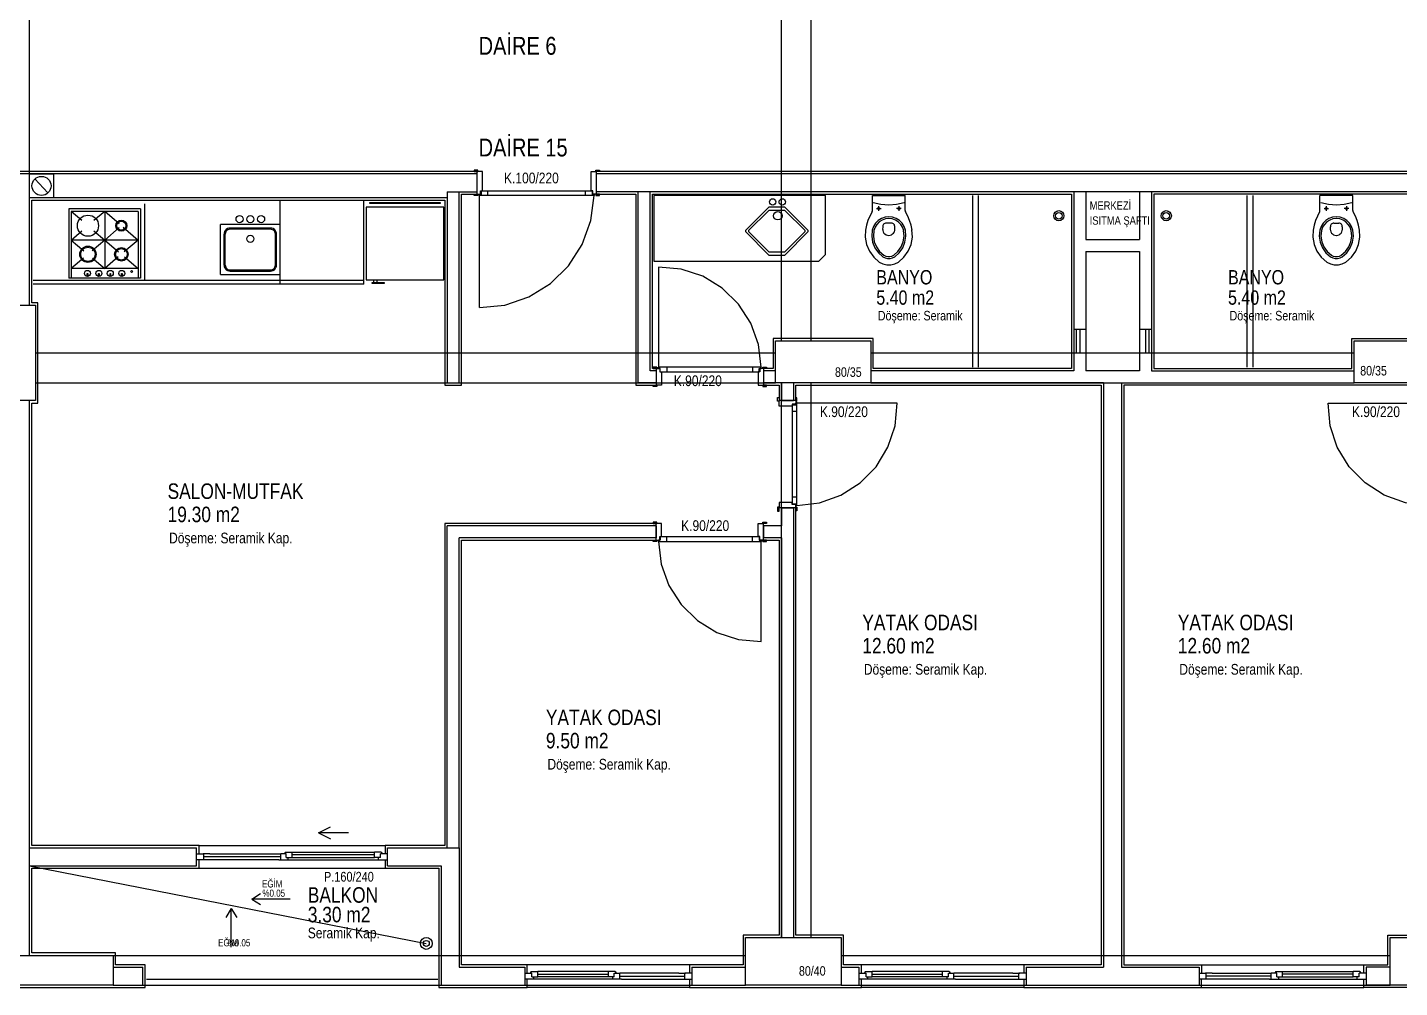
# Model space of a CAD drawing. Header units: centimetres. Extents: x 0 to 12847, y -30 to 2970.
# Drawn here: x 1974.9 to 2262.3, y 1155.7 to 1356.9 of the extents above; entities that cross this region are included whole.
import ezdxf

# ---------------------------------------------------------------- set-up
doc = ezdxf.new("R2010")
doc.units = ezdxf.units.CM
doc.layers.add('SCOTT-MIMARI', color=8, linetype='CONTINUOUS')
doc.styles.get("Standard").update_dxf_attribs({"font": 'arial.ttf', "width": 0.8})

msp = doc.modelspace()

# ---------------------------------------------------------------- linework, layer by layer
at = {"layer": 'SCOTT-MIMARI'}
for p, q in [((2068.41, 1327), (2068.41, 1326.72)), ((2069.19, 1327), (2068.41, 1327)), ((2068.41, 1326.72), (2069.19, 1326.72)), ((2070.17, 1326.72), (2069.05, 1326.72)), ((2069.05, 1321.97), (2069.05, 1326.72)), ((2069.19, 1326.72), (2069.19, 1327)), ((2070.17, 1322.72), (2070.17, 1326.72)), ((2092.92, 1326.72), (2094.05, 1326.72)), ((2092.92, 1322.72), (2092.92, 1326.72)), ((2093.91, 1326.72), (2093.91, 1327)), ((2093.91, 1327), (2094.69, 1327)), ((2094.69, 1326.72), (2093.91, 1326.72)), ((2094.05, 1321.97), (2094.05, 1326.72)), ((2094.69, 1327), (2094.69, 1326.72)), ((2069.8, 1322.72), (2070.17, 1322.72)), ((2069.8, 1321.97), (2069.8, 1322.72)), ((2069.93, 1322.68), (2093.17, 1322.68)), ((2069.93, 1322.68), (2069.93, 1321.95)), ((2071.33, 1321.72), (2071.33, 1322.68)), ((2091.76, 1321.72), (2091.76, 1322.68)), ((2093.3, 1322.72), (2092.92, 1322.72)), ((2093.17, 1322.68), (2093.17, 1321.95)), ((2093.3, 1321.97), (2093.3, 1322.72)), ((2046.57, 1320.25), (2061.32, 1320.25)), ((2046.57, 1320), (2046.57, 1320.25)), ((2061.32, 1320), (2046.57, 1320)), ((2061.32, 1320.25), (2061.32, 1320)), ((2068.42, 1321.97), (2069.19, 1321.97)), ((2068.42, 1321.72), (2068.42, 1321.97)), ((2069.19, 1321.72), (2068.42, 1321.72)), ((2069.05, 1321.97), (2069.8, 1321.97)), ((2069.19, 1321.97), (2069.19, 1321.72)), ((2069.55, 1321.97), (2069.55, 1321.72)), ((2069.93, 1321.95), (2069.55, 1321.95)), ((2093.55, 1321.72), (2069.55, 1321.72)), ((2069.55, 1298.22), (2069.55, 1321.72)), ((2093.17, 1321.95), (2093.55, 1321.95)), ((2094.05, 1321.97), (2093.3, 1321.97)), ((2093.55, 1321.97), (2093.55, 1321.72)), ((2094.67, 1321.97), (2093.91, 1321.97)), ((2093.91, 1321.97), (2093.91, 1321.72)), ((2093.91, 1321.72), (2094.67, 1321.72)), ((2094.67, 1321.72), (2094.67, 1321.97)), ((2151.86, 1321.72), (2158.73, 1321.72)), ((2151.86, 1318.57), (2151.86, 1321.72)), ((2153.17, 1319.44), (2153.17, 1318.51)), ((2157.43, 1319.44), (2157.43, 1318.51)), ((2158.73, 1318.57), (2158.73, 1321.72)), ((2252.48, 1321.72), (2245.61, 1321.72)), ((2245.61, 1318.57), (2245.61, 1321.72)), ((2246.92, 1319.44), (2246.92, 1318.51)), ((2251.18, 1319.44), (2251.18, 1318.51)), ((2252.48, 1318.57), (2252.48, 1321.72)), ((1998.54, 1318.88), (1983.54, 1318.88)), ((1986.28, 1316.46), (1984.04, 1318.38)), ((1998.04, 1318.38), (1984.04, 1318.38)), ((1984.04, 1318.38), (1984.04, 1306.38)), ((1991.04, 1318.38), (1988.8, 1316.46)), ((1994.09, 1315.77), (1991.04, 1318.38)), ((1991.04, 1318.38), (1991.04, 1306.38)), ((1998.04, 1318.38), (1998.04, 1304.38)), ((1998.54, 1318.88), (1998.54, 1304.38)), ((2045.82, 1319.25), (2045.82, 1304)), ((2062.07, 1319.25), (2045.82, 1319.25)), ((2062.07, 1304), (2062.07, 1319.25)), ((2152.71, 1318.97), (2153.68, 1318.97)), ((2157.89, 1318.97), (2156.91, 1318.97)), ((2246.46, 1318.97), (2247.43, 1318.97)), ((2251.64, 1318.97), (2250.66, 1318.97)), ((1984.04, 1312.38), (1986.28, 1314.3)), ((1988.8, 1314.3), (1991.04, 1312.38)), ((1991.04, 1312.38), (1994.1, 1315)), ((1994.94, 1315.04), (1998.04, 1312.38)), ((2015.3, 1305.13), (2015.3, 1315.63)), ((2027.8, 1315.63), (2015.3, 1315.63)), ((2016.05, 1307.13), (2016.05, 1313.63)), ((2016.3, 1307.13), (2016.3, 1313.63)), ((2025.8, 1314.88), (2017.3, 1314.88)), ((2025.8, 1314.63), (2017.3, 1314.63)), ((2026.8, 1307.13), (2026.8, 1313.63)), ((2027.05, 1307.13), (2027.05, 1313.63)), ((2027.8, 1305.13), (2027.8, 1315.63)), ((2155.84, 1315.94), (2154.76, 1315.94)), ((2248.51, 1315.94), (2249.59, 1315.94)), ((1984.04, 1312.38), (1986.7, 1310.1)), ((1998.04, 1312.38), (1984.04, 1312.38)), ((1991.04, 1312.38), (1988.43, 1310.14)), ((1991.04, 1312.38), (1993.97, 1309.87)), ((1998.04, 1312.38), (1995.12, 1309.88)), ((1986.6, 1308.57), (1984.04, 1306.38)), ((1988.47, 1308.59), (1991.04, 1306.38)), ((1993.88, 1308.82), (1991.04, 1306.38)), ((1995.16, 1308.85), (1998.04, 1306.38)), ((1984.04, 1306.38), (1984.04, 1304.38)), ((1998.04, 1306.38), (1984.04, 1306.38)), ((1987.36, 1305.38), (1987.5, 1305.38)), ((1987.36, 1304.76), (1987.36, 1305.38)), ((1987.5, 1305.38), (1987.5, 1304.76)), ((1989.76, 1305.38), (1989.89, 1305.38)), ((1989.76, 1304.76), (1989.76, 1305.38)), ((1989.89, 1305.38), (1989.89, 1304.76)), ((1992.16, 1305.38), (1992.29, 1305.38)), ((1992.16, 1304.76), (1992.16, 1305.38)), ((1992.29, 1305.38), (1992.29, 1304.76)), ((1994.55, 1305.38), (1994.69, 1305.38)), ((1994.55, 1304.76), (1994.55, 1305.38)), ((1994.69, 1305.38), (1994.69, 1304.76)), ((2015.3, 1305.13), (2027.8, 1305.13)), ((2017.3, 1306.13), (2025.8, 1306.13)), ((2017.3, 1305.88), (2025.8, 1305.88)), ((2107.05, 1306.71), (2107.05, 1285.72)), ((2045.3, 1303.13), (1976.05, 1303.13)), ((1998.54, 1304.38), (1983.54, 1304.38)), ((2047.07, 1303.25), (2047.07, 1303.5)), ((2047.07, 1303.5), (2049.57, 1303.5)), ((2049.57, 1303.25), (2047.07, 1303.25)), ((2047.32, 1304), (2047.32, 1303.5)), ((2048.07, 1304), (2048.07, 1303.5)), ((2049.57, 1303.5), (2049.57, 1303.25)), ((2106.69, 1285.71), (2105.92, 1285.71)), ((2105.92, 1285.71), (2105.92, 1285.47)), ((2105.92, 1285.47), (2106.69, 1285.47)), ((2106.55, 1285.47), (2106.55, 1281.97)), ((2106.55, 1285.47), (2107.3, 1285.47)), ((2106.69, 1285.47), (2106.69, 1285.71)), ((2128.55, 1285.72), (2107.05, 1285.72)), ((2107.05, 1285.47), (2107.05, 1285.72)), ((2107.43, 1285.48), (2107.05, 1285.48)), ((2107.3, 1285.47), (2107.3, 1284.72)), ((2107.43, 1284.75), (2107.43, 1285.48)), ((2108.83, 1285.72), (2108.83, 1284.75)), ((2126.76, 1285.72), (2126.76, 1284.75)), ((2128.17, 1284.75), (2128.17, 1285.48)), ((2128.17, 1285.48), (2128.55, 1285.48)), ((2129.05, 1285.47), (2128.3, 1285.47)), ((2128.3, 1285.47), (2128.3, 1284.72)), ((2128.55, 1285.47), (2128.55, 1285.72)), ((2128.91, 1285.71), (2129.67, 1285.71)), ((2128.91, 1285.47), (2128.91, 1285.71)), ((2129.67, 1285.47), (2128.91, 1285.47)), ((2129.05, 1285.47), (2129.05, 1281.97)), ((2129.67, 1285.71), (2129.67, 1285.47)), ((2105.91, 1281.68), (2105.91, 1281.97)), ((2105.91, 1281.97), (2106.69, 1281.97)), ((2107.67, 1281.97), (2106.55, 1281.97)), ((2106.69, 1281.97), (2106.69, 1281.68)), ((2107.3, 1284.72), (2107.67, 1284.72)), ((2107.43, 1284.75), (2128.17, 1284.75)), ((2107.67, 1284.72), (2107.67, 1281.97)), ((2127.92, 1284.72), (2127.92, 1281.97)), ((2128.3, 1284.72), (2127.92, 1284.72)), ((2127.92, 1281.97), (2129.05, 1281.97)), ((2128.91, 1281.97), (2128.91, 1281.68)), ((2129.69, 1281.97), (2128.91, 1281.97)), ((2129.69, 1281.68), (2129.69, 1281.97)), ((2106.69, 1281.68), (2105.91, 1281.68)), ((2128.91, 1281.68), (2129.69, 1281.68)), ((2132.01, 1279.35), (2132.3, 1279.35)), ((2132.01, 1278.58), (2132.01, 1279.35)), ((2132.3, 1279.35), (2132.3, 1278.58)), ((2135.8, 1279.34), (2135.8, 1278.58)), ((2136.04, 1279.34), (2135.8, 1279.34)), ((2136.04, 1278.58), (2136.04, 1279.34)), ((2132.3, 1278.58), (2132.01, 1278.58)), ((2132.3, 1277.59), (2132.3, 1278.72)), ((2135.8, 1278.72), (2132.3, 1278.72)), ((2135.05, 1277.59), (2132.3, 1277.59)), ((2135.05, 1277.97), (2135.05, 1277.59)), ((2135.8, 1277.97), (2135.05, 1277.97)), ((2135.08, 1277.84), (2135.08, 1257.1)), ((2135.08, 1277.84), (2135.81, 1277.84)), ((2136.05, 1276.43), (2135.08, 1276.43)), ((2135.8, 1278.72), (2135.8, 1277.97)), ((2135.8, 1278.58), (2136.04, 1278.58)), ((2135.8, 1278.22), (2136.05, 1278.22)), ((2135.81, 1277.84), (2135.81, 1278.22)), ((2136.05, 1256.72), (2136.05, 1278.22)), ((2157.05, 1278.22), (2136.05, 1278.22)), ((2247.3, 1278.22), (2268.3, 1278.22)), ((2132.3, 1256.36), (2132.01, 1256.36)), ((2132.01, 1256.36), (2132.01, 1255.58)), ((2132.3, 1257.34), (2132.3, 1256.22)), ((2135.05, 1257.34), (2132.3, 1257.34)), ((2132.3, 1255.58), (2132.3, 1256.36)), ((2135.8, 1256.22), (2132.3, 1256.22)), ((2135.05, 1256.97), (2135.05, 1257.34)), ((2135.8, 1256.97), (2135.05, 1256.97)), ((2136.05, 1258.5), (2135.08, 1258.5)), ((2135.08, 1257.1), (2135.81, 1257.1)), ((2135.8, 1256.22), (2135.8, 1256.97)), ((2135.8, 1256.72), (2136.05, 1256.72)), ((2135.8, 1255.59), (2135.8, 1256.36)), ((2135.8, 1256.36), (2136.04, 1256.36)), ((2135.81, 1257.1), (2135.81, 1256.72)), ((2136.04, 1256.36), (2136.04, 1255.59)), ((2105.91, 1253.25), (2105.91, 1252.97)), ((2106.69, 1253.25), (2105.91, 1253.25)), ((2106.69, 1252.97), (2106.69, 1253.25)), ((2128.91, 1252.97), (2128.91, 1253.25)), ((2128.91, 1253.25), (2129.69, 1253.25)), ((2129.69, 1253.25), (2129.69, 1252.97)), ((2132.01, 1255.58), (2132.3, 1255.58)), ((2136.04, 1255.59), (2135.8, 1255.59)), ((2105.91, 1252.97), (2106.69, 1252.97)), ((2107.67, 1252.97), (2106.55, 1252.97)), ((2106.55, 1249.47), (2106.55, 1252.97)), ((2107.67, 1250.22), (2107.67, 1252.97)), ((2127.92, 1252.97), (2129.05, 1252.97)), ((2127.92, 1250.22), (2127.92, 1252.97)), ((2129.69, 1252.97), (2128.91, 1252.97)), ((2129.05, 1249.47), (2129.05, 1252.97)), ((2105.92, 1249.47), (2106.69, 1249.47)), ((2105.92, 1249.22), (2105.92, 1249.47)), ((2106.69, 1249.22), (2105.92, 1249.22)), ((2106.55, 1249.47), (2107.3, 1249.47)), ((2106.69, 1249.47), (2106.69, 1249.22)), ((2107.05, 1249.47), (2107.05, 1249.22)), ((2107.43, 1249.45), (2107.05, 1249.45)), ((2107.05, 1249.22), (2128.55, 1249.22)), ((2107.3, 1249.47), (2107.3, 1250.22)), ((2107.3, 1250.22), (2107.67, 1250.22)), ((2128.17, 1250.18), (2107.43, 1250.18)), ((2107.43, 1250.18), (2107.43, 1249.45)), ((2108.83, 1249.22), (2108.83, 1250.18)), ((2126.76, 1249.22), (2126.76, 1250.18)), ((2128.3, 1250.22), (2127.92, 1250.22)), ((2128.17, 1250.18), (2128.17, 1249.45)), ((2128.17, 1249.45), (2128.55, 1249.45)), ((2128.3, 1249.47), (2128.3, 1250.22)), ((2129.05, 1249.47), (2128.3, 1249.47)), ((2128.55, 1249.47), (2128.55, 1249.22)), ((2128.55, 1228.22), (2128.55, 1249.22)), ((2129.67, 1249.47), (2128.91, 1249.47)), ((2128.91, 1249.47), (2128.91, 1249.22)), ((2128.91, 1249.22), (2129.67, 1249.22)), ((2129.67, 1249.22), (2129.67, 1249.47)), ((2010.3, 1183.72), (2011.8, 1183.72)), ((2027.55, 1182.47), (2010.3, 1182.47)), ((2013.05, 1183.72), (2011.64, 1183.72)), ((2011.8, 1182.47), (2011.8, 1183.72)), ((2027.92, 1183.09), (2011.8, 1183.09)), ((2013.05, 1183.72), (2027.92, 1183.72)), ((2027.55, 1182.47), (2029.42, 1182.47)), ((2029.05, 1183.72), (2027.92, 1183.72)), ((2027.92, 1182.47), (2027.92, 1183.72)), ((2028.89, 1184.09), (2030.3, 1184.09)), ((2029.05, 1182.97), (2029.05, 1183.72)), ((2029.05, 1182.97), (2030.3, 1182.97)), ((2029.42, 1182.97), (2029.42, 1182.47)), ((2030.3, 1184.09), (2047.55, 1184.09)), ((2030.3, 1182.97), (2030.3, 1184.09)), ((2047.55, 1183.53), (2030.3, 1183.53)), ((2030.3, 1182.97), (2047.55, 1182.97)), ((2048.96, 1184.09), (2047.55, 1184.09)), ((2047.55, 1182.97), (2047.55, 1184.09)), ((2048.8, 1182.97), (2047.55, 1182.97)), ((2048.42, 1182.47), (2048.42, 1182.97)), ((2048.42, 1182.47), (2050.3, 1182.47)), ((2050.3, 1183.72), (2048.8, 1183.72)), ((2048.8, 1182.97), (2048.8, 1183.72)), ((2079.05, 1158.72), (2080.55, 1158.72)), ((2080.39, 1159.09), (2081.8, 1159.09)), ((2080.55, 1157.97), (2080.55, 1158.72)), ((2096.55, 1159.09), (2081.8, 1159.09)), ((2081.8, 1157.97), (2081.8, 1159.09)), ((2081.8, 1158.53), (2096.55, 1158.53)), ((2097.96, 1159.09), (2096.55, 1159.09)), ((2096.55, 1157.97), (2096.55, 1159.09)), ((2097.8, 1158.72), (2098.92, 1158.72)), ((2097.8, 1157.97), (2097.8, 1158.72)), ((2111.3, 1158.72), (2098.92, 1158.72)), ((2098.92, 1157.47), (2098.92, 1158.72)), ((2111.3, 1158.72), (2112.71, 1158.72)), ((2112.55, 1157.47), (2112.55, 1158.72)), ((2114.05, 1158.72), (2112.55, 1158.72)), ((2149.05, 1158.72), (2150.55, 1158.72)), ((2150.39, 1159.09), (2151.8, 1159.09)), ((2150.55, 1157.97), (2150.55, 1158.72)), ((2166.55, 1159.09), (2151.8, 1159.09)), ((2151.8, 1157.97), (2151.8, 1159.09)), ((2151.8, 1158.53), (2166.55, 1158.53)), ((2167.96, 1159.09), (2166.55, 1159.09)), ((2166.55, 1157.97), (2166.55, 1159.09)), ((2167.8, 1158.72), (2168.92, 1158.72)), ((2167.8, 1157.97), (2167.8, 1158.72)), ((2181.3, 1158.72), (2168.92, 1158.72)), ((2168.92, 1157.47), (2168.92, 1158.72)), ((2181.3, 1158.72), (2182.71, 1158.72)), ((2182.55, 1157.47), (2182.55, 1158.72)), ((2184.05, 1158.72), (2182.55, 1158.72)), ((2220.3, 1158.72), (2221.8, 1158.72)), ((2223.05, 1158.72), (2221.64, 1158.72)), ((2221.8, 1157.47), (2221.8, 1158.72)), ((2223.05, 1158.72), (2235.42, 1158.72)), ((2236.55, 1158.72), (2235.42, 1158.72)), ((2235.42, 1157.47), (2235.42, 1158.72)), ((2236.39, 1159.09), (2237.8, 1159.09)), ((2236.55, 1157.97), (2236.55, 1158.72)), ((2237.8, 1159.09), (2252.55, 1159.09)), ((2237.8, 1157.97), (2237.8, 1159.09)), ((2252.55, 1158.53), (2237.8, 1158.53)), ((2253.96, 1159.09), (2252.55, 1159.09)), ((2252.55, 1157.97), (2252.55, 1159.09)), ((2255.3, 1158.72), (2253.8, 1158.72)), ((2253.8, 1157.97), (2253.8, 1158.72)), ((2080.92, 1157.47), (2079.05, 1157.47)), ((2080.55, 1157.97), (2081.8, 1157.97)), ((2080.92, 1157.47), (2080.92, 1157.97)), ((2096.55, 1157.97), (2081.8, 1157.97)), ((2097.8, 1157.97), (2096.55, 1157.97)), ((2097.42, 1157.97), (2097.42, 1157.47)), ((2099.3, 1157.47), (2097.42, 1157.47)), ((2098.92, 1158.09), (2112.55, 1158.09)), ((2099.3, 1157.47), (2114.05, 1157.47)), ((2150.92, 1157.47), (2149.05, 1157.47)), ((2150.55, 1157.97), (2151.8, 1157.97)), ((2150.92, 1157.47), (2150.92, 1157.97)), ((2166.55, 1157.97), (2151.8, 1157.97)), ((2167.8, 1157.97), (2166.55, 1157.97)), ((2167.42, 1157.97), (2167.42, 1157.47)), ((2169.3, 1157.47), (2167.42, 1157.47)), ((2168.92, 1158.09), (2182.55, 1158.09)), ((2169.3, 1157.47), (2184.05, 1157.47)), ((2235.05, 1157.47), (2220.3, 1157.47)), ((2235.42, 1158.09), (2221.8, 1158.09)), ((2235.05, 1157.47), (2236.92, 1157.47)), ((2236.55, 1157.97), (2237.8, 1157.97)), ((2236.92, 1157.97), (2236.92, 1157.47)), ((2237.8, 1157.97), (2252.55, 1157.97)), ((2253.8, 1157.97), (2252.55, 1157.97)), ((2253.42, 1157.47), (2253.42, 1157.97)), ((2253.42, 1157.47), (2255.3, 1157.47))]:
    msp.add_line(p, q, dxfattribs=at)
for points in [[(2132.8, 1291.22), (2132.8, 1393.72)], [(2139.05, 1291.22), (2139.05, 1393.72)], [(1975.3, 1298.72), (1975.3, 1386.22)], [(2069.05, 1326.72), (1877.8, 1326.72)], [(2069.05, 1326.22), (1877.8, 1326.22)], [(1975.3, 1321.22), (1975.3, 1326.22), (1980.3, 1326.22), (1980.3, 1321.22), (1975.3, 1321.22)], [(1976.44, 1325.19), (1979.16, 1322.25)], [(2069.05, 1322.47), (2069.05, 1326.22)], [(2310.3, 1326.72), (2094.05, 1326.72)], [(2310.3, 1326.22), (2094.05, 1326.22)], [(2094.05, 1322.47), (2094.05, 1326.22)], [(2062.8, 1322.47), (2069.05, 1322.47)], [(2062.8, 1322.47), (2062.8, 1282.47), (2065.3, 1282.47), (2065.3, 1322.47)], [(2310.3, 1322.47), (2094.05, 1322.47)], [(2102.8, 1282.47), (2102.8, 1322.47)], [(2105.3, 1284.97), (2105.3, 1322.47)], [(2194.05, 1322.47), (2194.05, 1284.97)], [(2196.55, 1322.47), (2196.55, 1312.47)], [(2207.8, 1322.47), (2207.8, 1312.47)], [(2210.3, 1322.47), (2210.3, 1284.97)], [(1975.3, 1298.72), (1975.3, 1321.22)], [(2062.8, 1321.22), (1975.3, 1321.22)], [(2010.8, 1183.72), (2010.8, 1185.47), (1975.8, 1185.47), (1975.8, 1278.22), (1977.05, 1278.22), (1977.05, 1299.22), (1975.8, 1299.22), (1975.8, 1320.72), (2062.3, 1320.72), (2062.3, 1281.97), (2065.8, 1281.97), (2065.8, 1321.97), (2069.05, 1321.97)], [(1999.39, 1319.97), (1999.39, 1303.88)], [(2027.8, 1303.13), (2027.8, 1320.72)], [(2045.3, 1303.13), (2045.3, 1320.72)], [(2069.32, 1321.82), (2069.47, 1321.82), (2069.32, 1321.82)], [(2069.55, 1298.22), (2074.84, 1298.75), (2079.88, 1300.46), (2084.42, 1303.24), (2088.22, 1306.96), (2091.09, 1311.43), (2092.9, 1316.44), (2093.55, 1321.72)], [(2094.05, 1321.97), (2102.3, 1321.97), (2102.3, 1281.97), (2106.55, 1281.97)], [(2106.55, 1285.47), (2105.8, 1285.47), (2105.8, 1321.97), (2193.55, 1321.97), (2193.55, 1285.47), (2152.05, 1285.47), (2152.05, 1291.72), (2131.05, 1291.72), (2131.05, 1285.47), (2129.05, 1285.47)], [(2106.05, 1307.97), (2140.65, 1307.97), (2142.05, 1309.36), (2142.05, 1321.72), (2106.05, 1321.72), (2106.05, 1307.97), (2106.05, 1307.97)], [(2152.05, 1320.25), (2153.66, 1319.89), (2155.3, 1319.76), (2156.94, 1319.89), (2158.54, 1320.25)], [(2172.8, 1321.72), (2172.8, 1285.72)], [(2174.05, 1321.72), (2174.05, 1285.72)], [(2297.8, 1285.47), (2298.55, 1285.47), (2298.55, 1321.97), (2210.8, 1321.97), (2210.8, 1285.47), (2252.3, 1285.47), (2252.3, 1291.72), (2273.3, 1291.72), (2273.3, 1285.47), (2275.3, 1285.47)], [(2230.3, 1321.72), (2230.3, 1285.72)], [(2231.55, 1321.72), (2231.55, 1285.72)], [(2245.8, 1320.25), (2247.41, 1319.89), (2249.05, 1319.76), (2250.69, 1319.89), (2252.29, 1320.25)], [(1983.54, 1318.88), (1983.54, 1304.38)], [(2138.41, 1314.13), (2138.41, 1314.35), (2133.51, 1319.25), (2130.17, 1319.25), (2125.27, 1314.35), (2125.27, 1314.13), (2130.17, 1309.22), (2133.51, 1309.22), (2138.41, 1314.13)], [(2137.75, 1314.13), (2137.75, 1314.35), (2133.51, 1318.58), (2130.17, 1318.58), (2125.93, 1314.35), (2125.93, 1314.13), (2130.17, 1309.89), (2133.51, 1309.89), (2137.75, 1314.13)], [(2151.79, 1318.29), (2151.32, 1317.39), (2150.93, 1316.44), (2150.64, 1315.46), (2150.43, 1314.45)], [(2151.79, 1318.29), (2151.82, 1318.36), (2151.84, 1318.43), (2151.86, 1318.5), (2151.86, 1318.57)], [(2155.3, 1317.23), (2154.51, 1317.14), (2153.75, 1316.87), (2153.08, 1316.45), (2152.52, 1315.88), (2152.09, 1315.21), (2151.83, 1314.45)], [(2155.3, 1316.88), (2154.59, 1316.79), (2153.91, 1316.55), (2153.3, 1316.17), (2152.8, 1315.66), (2152.42, 1315.05), (2152.18, 1314.37)], [(2158.42, 1314.37), (2158.18, 1315.05), (2157.8, 1315.66), (2157.29, 1316.17), (2156.69, 1316.55), (2156.01, 1316.79), (2155.29, 1316.88)], [(2158.77, 1314.45), (2158.5, 1315.21), (2158.08, 1315.88), (2157.52, 1316.45), (2156.84, 1316.87), (2156.09, 1317.14), (2155.3, 1317.23)], [(2158.73, 1318.57), (2158.74, 1318.5), (2158.75, 1318.43), (2158.78, 1318.36), (2158.81, 1318.29)], [(2160.16, 1314.45), (2159.96, 1315.46), (2159.66, 1316.44), (2159.28, 1317.39), (2158.81, 1318.29)], [(2245.54, 1318.29), (2245.07, 1317.39), (2244.68, 1316.44), (2244.39, 1315.46), (2244.18, 1314.45)], [(2245.54, 1318.29), (2245.57, 1318.36), (2245.59, 1318.43), (2245.61, 1318.5), (2245.61, 1318.57)], [(2249.05, 1317.23), (2248.26, 1317.14), (2247.5, 1316.87), (2246.83, 1316.45), (2246.27, 1315.88), (2245.84, 1315.21), (2245.58, 1314.45)], [(2249.05, 1316.88), (2248.34, 1316.79), (2247.66, 1316.55), (2247.05, 1316.17), (2246.55, 1315.66), (2246.17, 1315.05), (2245.93, 1314.37)], [(2252.17, 1314.37), (2251.93, 1315.05), (2251.55, 1315.66), (2251.04, 1316.17), (2250.44, 1316.55), (2249.76, 1316.79), (2249.04, 1316.88)], [(2252.52, 1314.45), (2252.25, 1315.21), (2251.83, 1315.88), (2251.27, 1316.45), (2250.59, 1316.87), (2249.84, 1317.14), (2249.05, 1317.23)], [(2252.48, 1318.57), (2252.49, 1318.5), (2252.5, 1318.43), (2252.53, 1318.36), (2252.56, 1318.29)], [(2253.91, 1314.45), (2253.71, 1315.46), (2253.41, 1316.44), (2253.03, 1317.39), (2252.56, 1318.29)], [(2017.3, 1314.88), (2017.02, 1314.85), (2016.76, 1314.76), (2016.52, 1314.61), (2016.32, 1314.41), (2016.17, 1314.17), (2016.08, 1313.91), (2016.05, 1313.63)], [(2017.3, 1314.63), (2017.08, 1314.61), (2016.86, 1314.53), (2016.67, 1314.41), (2016.52, 1314.25), (2016.4, 1314.06), (2016.32, 1313.85), (2016.3, 1313.63)], [(2027.05, 1313.63), (2027.02, 1313.91), (2026.92, 1314.17), (2026.78, 1314.41), (2026.58, 1314.61), (2026.34, 1314.76), (2026.08, 1314.85), (2025.8, 1314.88)], [(2026.8, 1313.63), (2026.77, 1313.85), (2026.7, 1314.06), (2026.58, 1314.25), (2026.42, 1314.41), (2026.23, 1314.53), (2026.02, 1314.61), (2025.8, 1314.63)], [(2150.44, 1314.5), (2150.36, 1312.96), (2150.63, 1311.44), (2151.23, 1310.01), (2152.13, 1308.75), (2153.29, 1307.73)], [(2151.83, 1314.46), (2151.73, 1313.2), (2151.91, 1311.94), (2152.38, 1310.76), (2153.11, 1309.72), (2154.05, 1308.88)], [(2152.18, 1314.39), (2152.08, 1313.21), (2152.26, 1312.03), (2152.7, 1310.93), (2153.38, 1309.96), (2154.26, 1309.17)], [(2154.08, 1315.4), (2154.05, 1315.18), (2154.02, 1314.97), (2154.01, 1314.75), (2154.02, 1314.53)], [(2154.01, 1314.64), (2154.04, 1314.35), (2154.14, 1314.08), (2154.29, 1313.84), (2154.49, 1313.64), (2154.73, 1313.49), (2155, 1313.39), (2155.29, 1313.36)], [(2154.76, 1315.94), (2154.6, 1315.92), (2154.46, 1315.87), (2154.32, 1315.79), (2154.22, 1315.68), (2154.13, 1315.55), (2154.08, 1315.4)], [(2155.31, 1313.36), (2155.59, 1313.39), (2155.86, 1313.49), (2156.1, 1313.64), (2156.31, 1313.84), (2156.46, 1314.08), (2156.55, 1314.35), (2156.58, 1314.64)], [(2156.51, 1315.4), (2156.46, 1315.55), (2156.38, 1315.68), (2156.27, 1315.79), (2156.14, 1315.87), (2155.99, 1315.92), (2155.84, 1315.94)], [(2156.34, 1309.17), (2157.22, 1309.96), (2157.9, 1310.93), (2158.34, 1312.03), (2158.51, 1313.21), (2158.41, 1314.39)], [(2156.58, 1314.53), (2156.58, 1314.75), (2156.57, 1314.97), (2156.55, 1315.18), (2156.51, 1315.4)], [(2156.54, 1308.88), (2157.49, 1309.72), (2158.21, 1310.76), (2158.68, 1311.94), (2158.87, 1313.2), (2158.76, 1314.46)], [(2157.31, 1307.73), (2158.47, 1308.75), (2159.37, 1310.01), (2159.97, 1311.44), (2160.24, 1312.96), (2160.15, 1314.5)], [(2244.19, 1314.5), (2244.11, 1312.96), (2244.38, 1311.44), (2244.98, 1310.01), (2245.88, 1308.75), (2247.04, 1307.73)], [(2245.58, 1314.46), (2245.48, 1313.2), (2245.66, 1311.94), (2246.13, 1310.76), (2246.86, 1309.72), (2247.8, 1308.88)], [(2245.93, 1314.39), (2245.83, 1313.21), (2246.01, 1312.03), (2246.45, 1310.93), (2247.13, 1309.96), (2248.01, 1309.17)], [(2247.83, 1315.4), (2247.8, 1315.18), (2247.77, 1314.97), (2247.76, 1314.75), (2247.77, 1314.53)], [(2247.76, 1314.64), (2247.79, 1314.35), (2247.89, 1314.08), (2248.04, 1313.84), (2248.24, 1313.64), (2248.48, 1313.49), (2248.75, 1313.39), (2249.04, 1313.36)], [(2248.51, 1315.94), (2248.35, 1315.92), (2248.21, 1315.87), (2248.07, 1315.79), (2247.97, 1315.68), (2247.88, 1315.55), (2247.83, 1315.4)], [(2249.06, 1313.36), (2249.34, 1313.39), (2249.61, 1313.49), (2249.85, 1313.64), (2250.06, 1313.84), (2250.21, 1314.08), (2250.3, 1314.35), (2250.33, 1314.64)], [(2250.26, 1315.4), (2250.21, 1315.55), (2250.13, 1315.68), (2250.02, 1315.79), (2249.89, 1315.87), (2249.74, 1315.92), (2249.59, 1315.94)], [(2250.09, 1309.17), (2250.97, 1309.96), (2251.65, 1310.93), (2252.09, 1312.03), (2252.26, 1313.21), (2252.16, 1314.39)], [(2250.33, 1314.53), (2250.33, 1314.75), (2250.32, 1314.97), (2250.3, 1315.18), (2250.26, 1315.4)], [(2250.29, 1308.88), (2251.24, 1309.72), (2251.96, 1310.76), (2252.43, 1311.94), (2252.62, 1313.2), (2252.51, 1314.46)], [(2251.06, 1307.73), (2252.22, 1308.75), (2253.12, 1310.01), (2253.72, 1311.44), (2253.99, 1312.96), (2253.9, 1314.5)], [(2196.55, 1312.47), (2207.8, 1312.47)], [(2154.05, 1308.88), (2154.53, 1308.65), (2155.04, 1308.53), (2155.56, 1308.53), (2156.07, 1308.65), (2156.54, 1308.88)], [(2154.24, 1309.18), (2154.64, 1308.99), (2155.08, 1308.89), (2155.52, 1308.89), (2155.95, 1308.99), (2156.35, 1309.18)], [(2196.55, 1309.97), (2207.8, 1309.97)], [(2196.55, 1309.97), (2196.55, 1284.97)], [(2207.8, 1309.97), (2207.8, 1284.97)], [(2247.8, 1308.88), (2248.28, 1308.65), (2248.79, 1308.53), (2249.31, 1308.53), (2249.82, 1308.65), (2250.29, 1308.88)], [(2247.99, 1309.18), (2248.39, 1308.99), (2248.83, 1308.89), (2249.27, 1308.89), (2249.7, 1308.99), (2250.1, 1309.18)], [(2016.05, 1307.13), (2016.08, 1306.85), (2016.17, 1306.59), (2016.32, 1306.35), (2016.52, 1306.15), (2016.76, 1306), (2017.02, 1305.91), (2017.3, 1305.88)], [(2016.3, 1307.13), (2016.32, 1306.91), (2016.4, 1306.7), (2016.52, 1306.51), (2016.67, 1306.35), (2016.86, 1306.23), (2017.08, 1306.16), (2017.3, 1306.13)], [(2025.8, 1306.13), (2026.02, 1306.16), (2026.23, 1306.23), (2026.42, 1306.35), (2026.58, 1306.51), (2026.7, 1306.7), (2026.77, 1306.91), (2026.8, 1307.13)], [(2025.8, 1305.88), (2026.08, 1305.91), (2026.34, 1306), (2026.58, 1306.15), (2026.78, 1306.35), (2026.92, 1306.59), (2027.02, 1306.85), (2027.05, 1307.13)], [(2128.55, 1285.72), (2127.99, 1290.45), (2126.38, 1294.94), (2123.81, 1298.96), (2120.4, 1302.29), (2116.32, 1304.77), (2111.8, 1306.27), (2107.05, 1306.71)], [(2153.29, 1307.73), (2154.05, 1307.36), (2154.87, 1307.17), (2155.72, 1307.17), (2156.55, 1307.36), (2157.31, 1307.73)], [(2247.04, 1307.73), (2247.8, 1307.36), (2248.62, 1307.17), (2249.47, 1307.17), (2250.3, 1307.36), (2251.06, 1307.73)], [(2045.3, 1303.88), (1976.05, 1303.88)], [(2045.82, 1304), (2062.07, 1304)], [(1967.8, 1298.72), (1976.55, 1298.72), (1976.55, 1278.72), (1967.8, 1278.72), (1967.8, 1298.72)], [(2194.05, 1293.72), (2196.55, 1293.72)], [(2194.55, 1293.72), (2194.55, 1288.72)], [(2195.3, 1293.72), (2195.3, 1288.72)], [(2207.8, 1293.72), (2210.3, 1293.72)], [(2209.05, 1293.72), (2209.05, 1288.72)], [(2209.8, 1293.72), (2209.8, 1288.72)], [(2131.55, 1291.22), (2151.55, 1291.22), (2151.55, 1282.47), (2131.55, 1282.47), (2131.55, 1291.22)], [(2252.8, 1291.22), (2272.8, 1291.22), (2272.8, 1282.47), (2252.8, 1282.47), (2252.8, 1291.22)], [(1976.55, 1288.72), (2131.55, 1288.72)], [(2151.55, 1288.72), (2252.8, 1288.72)], [(2194.05, 1288.72), (2196.55, 1288.72)], [(2207.8, 1288.72), (2210.3, 1288.72)], [(2106.55, 1284.97), (2105.3, 1284.97)], [(2106.55, 1284.97), (2106.55, 1282.47)], [(2106.82, 1285.61), (2106.97, 1285.61), (2106.82, 1285.61)], [(2131.55, 1284.97), (2129.05, 1284.97)], [(2129.05, 1284.97), (2129.05, 1282.47)], [(2194.05, 1284.97), (2151.55, 1284.97)], [(2207.8, 1284.97), (2196.55, 1284.97)], [(2210.3, 1284.97), (2252.8, 1284.97)], [(1976.55, 1282.47), (2131.55, 1282.47)], [(2106.55, 1282.47), (2102.8, 1282.47)], [(2131.55, 1282.47), (2129.05, 1282.47)], [(2129.05, 1281.97), (2132.3, 1281.97), (2132.3, 1278.72)], [(2132.8, 1166.22), (2132.8, 1282.47)], [(2132.8, 1282.47), (2132.8, 1278.72)], [(2135.3, 1282.47), (2135.3, 1278.72)], [(2135.8, 1278.72), (2135.8, 1281.97), (2199.8, 1281.97), (2199.8, 1160.47), (2183.55, 1160.47), (2183.55, 1158.72)], [(2139.05, 1166.22), (2139.05, 1282.47)], [(2151.55, 1282.47), (2252.8, 1282.47)], [(2200.3, 1282.47), (2151.55, 1282.47)], [(2200.3, 1282.47), (2200.3, 1159.97)], [(2204.05, 1282.47), (2204.05, 1159.97)], [(2204.05, 1282.47), (2252.8, 1282.47)], [(2268.55, 1278.72), (2268.55, 1281.97), (2204.55, 1281.97), (2204.55, 1160.47), (2220.8, 1160.47), (2220.8, 1158.72)], [(1975.3, 1162.47), (1975.3, 1278.72)], [(1975.3, 1184.97), (1975.3, 1278.72)], [(2132.8, 1278.72), (2135.3, 1278.72)], [(2135.94, 1278.45), (2135.94, 1278.3), (2135.94, 1278.45)], [(2136.05, 1256.72), (2140.78, 1257.27), (2145.27, 1258.88), (2149.29, 1261.46), (2152.62, 1264.87), (2155.1, 1268.94), (2156.6, 1273.47), (2157.05, 1278.22)], [(2268.3, 1256.72), (2263.56, 1257.27), (2259.07, 1258.88), (2255.06, 1261.46), (2251.73, 1264.87), (2249.25, 1268.94), (2247.75, 1273.47), (2247.3, 1278.22)], [(2132.8, 1256.22), (2132.8, 1252.47), (2129.05, 1252.47)], [(2132.8, 1256.22), (2132.8, 1252.47)], [(2132.8, 1256.22), (2135.3, 1256.22)], [(2135.3, 1256.22), (2135.3, 1166.22)], [(2149.55, 1158.72), (2149.55, 1160.47), (2145.8, 1160.47), (2145.8, 1166.72), (2135.8, 1166.72), (2135.8, 1256.22)], [(2254.8, 1158.72), (2254.8, 1160.47), (2259.8, 1160.47), (2259.8, 1166.72), (2268.55, 1166.72), (2268.55, 1256.22)], [(2106.55, 1252.97), (2062.3, 1252.97), (2062.3, 1185.47), (2049.8, 1185.47), (2049.8, 1183.72)], [(2106.55, 1252.47), (2062.8, 1252.47)], [(2062.8, 1184.97), (2062.8, 1252.47)], [(2106.55, 1252.47), (2106.55, 1249.97)], [(2132.8, 1252.47), (2129.05, 1252.47)], [(2129.05, 1252.47), (2129.05, 1249.97)], [(2106.55, 1249.97), (2065.3, 1249.97)], [(2065.3, 1184.97), (2065.3, 1249.97)], [(2079.55, 1158.72), (2079.55, 1160.47), (2065.8, 1160.47), (2065.8, 1249.47), (2106.55, 1249.47)], [(2107.05, 1249.22), (2107.61, 1244.48), (2109.21, 1239.99), (2111.79, 1235.98), (2115.2, 1232.64), (2119.27, 1230.16), (2123.8, 1228.66), (2128.55, 1228.22)], [(2129.05, 1249.47), (2132.3, 1249.47), (2132.3, 1166.72), (2124.8, 1166.72), (2124.8, 1160.47), (2113.55, 1160.47), (2113.55, 1158.72)], [(2128.78, 1249.32), (2128.63, 1249.32), (2128.78, 1249.32)], [(2132.8, 1249.97), (2129.05, 1249.97)], [(2132.8, 1249.97), (2132.8, 1166.22)], [(2035.86, 1188.14), (2038.36, 1189.39)], [(2042.11, 1188.14), (2035.86, 1188.14)], [(2035.86, 1188.14), (2038.36, 1186.89)], [(1975.3, 1184.97), (2010.3, 1184.97)], [(2010.3, 1181.22), (2010.3, 1184.97)], [(2010.8, 1185.47), (2049.8, 1185.47)], [(2050.3, 1184.97), (2065.3, 1184.97)], [(2050.3, 1181.22), (2050.3, 1184.97)], [(2065.3, 1184.97), (2065.3, 1159.97)], [(1936.05, 1182.47), (1936.05, 1180.72), (1971.05, 1180.72), (1971.05, 1162.97), (1954.8, 1162.97), (1954.8, 1160.47), (1948.55, 1160.47), (1948.55, 1155.72), (1999.55, 1155.72), (1999.55, 1160.47), (1993.3, 1160.47), (1993.3, 1162.97), (1975.8, 1162.97), (1975.8, 1180.72), (2010.8, 1180.72), (2010.8, 1182.47)], [(2028.89, 1184.09), (2028.67, 1183.72)], [(2029.42, 1182.47), (2048.42, 1182.47)], [(2048.96, 1184.09), (2049.17, 1183.72)], [(2049.8, 1182.47), (2049.8, 1180.72), (2061.05, 1180.72), (2061.05, 1155.72), (2079.55, 1155.72), (2079.55, 1157.47)], [(1975.3, 1162.47), (1975.3, 1181.22)], [(1975.3, 1181.22), (2010.3, 1181.22)], [(1975.3, 1181.22), (2058.42, 1164.97)], [(2010.8, 1180.72), (2049.8, 1180.72)], [(2050.3, 1181.22), (2061.55, 1181.22)], [(2061.55, 1181.22), (2061.55, 1156.22)], [(2021.85, 1174.27), (2023.7, 1175.44)], [(2029.93, 1174.27), (2021.85, 1174.27)], [(2021.85, 1174.27), (2023.7, 1173.1)], [(2017.57, 1172.28), (2016.4, 1170.43)], [(2017.57, 1164.2), (2017.57, 1172.28)], [(2017.57, 1172.28), (2018.74, 1170.43)], [(2125.3, 1166.22), (2145.3, 1166.22), (2145.3, 1156.22), (2125.3, 1156.22), (2125.3, 1166.22)], [(2260.3, 1166.22), (2280.3, 1166.22), (2280.3, 1156.22), (2260.3, 1156.22), (2260.3, 1166.22)], [(1955.3, 1162.47), (1992.8, 1162.47), (1992.8, 1156.22), (1955.3, 1156.22), (1955.3, 1162.47)], [(1992.8, 1162.47), (2125.3, 1162.47)], [(2145.3, 1162.47), (2260.3, 1162.47)], [(1992.8, 1159.97), (1999.05, 1159.97)], [(1999.05, 1156.22), (1999.05, 1159.97)], [(2065.3, 1159.97), (2079.05, 1159.97)], [(2079.05, 1159.97), (2079.05, 1156.22)], [(2113.55, 1160.47), (2079.55, 1160.47)], [(2080.39, 1159.09), (2080.17, 1158.72)], [(2097.96, 1159.09), (2098.17, 1158.72)], [(2114.05, 1159.97), (2114.05, 1156.22)], [(2114.05, 1159.97), (2125.3, 1159.97)], [(2145.3, 1159.97), (2149.05, 1159.97)], [(2149.05, 1159.97), (2149.05, 1156.22)], [(2183.55, 1160.47), (2149.55, 1160.47)], [(2150.39, 1159.09), (2150.17, 1158.72)], [(2167.96, 1159.09), (2168.17, 1158.72)], [(2184.05, 1159.97), (2200.3, 1159.97)], [(2184.05, 1159.97), (2184.05, 1156.22)], [(2204.05, 1159.97), (2220.3, 1159.97)], [(2220.3, 1159.97), (2220.3, 1156.22)], [(2220.8, 1160.47), (2254.8, 1160.47)], [(2236.39, 1159.09), (2236.17, 1158.72)], [(2253.96, 1159.09), (2254.17, 1158.72)], [(2255.3, 1159.97), (2255.3, 1156.22)], [(2260.3, 1159.97), (2255.3, 1159.97)], [(1992.8, 1156.22), (2125.3, 1156.22)], [(1992.8, 1156.22), (1999.05, 1156.22)], [(1999.8, 1157.47), (2060.8, 1157.47)], [(1999.8, 1156.22), (2060.8, 1156.22)], [(2061.55, 1156.22), (2079.05, 1156.22)], [(2113.55, 1155.72), (2079.55, 1155.72)], [(2097.42, 1157.47), (2080.92, 1157.47)], [(2113.55, 1157.47), (2113.55, 1155.72), (2149.55, 1155.72), (2149.55, 1157.47)], [(2114.05, 1156.22), (2125.3, 1156.22)], [(2145.3, 1156.22), (2260.3, 1156.22)], [(2145.3, 1156.22), (2149.05, 1156.22)], [(2183.55, 1155.72), (2149.55, 1155.72)], [(2167.42, 1157.47), (2150.92, 1157.47)], [(2183.55, 1157.47), (2183.55, 1155.72), (2220.8, 1155.72), (2220.8, 1157.47)], [(2184.05, 1156.22), (2220.3, 1156.22)], [(2220.8, 1155.72), (2254.8, 1155.72)], [(2236.92, 1157.47), (2253.42, 1157.47)], [(2290.8, 1157.47), (2290.8, 1155.72), (2254.8, 1155.72), (2254.8, 1157.47)], [(2260.3, 1156.22), (2255.3, 1156.22)]]:
    msp.add_lwpolyline(points, dxfattribs=at)
for centre, radius in [((1977.8, 1323.72), 2), ((2130.98, 1320.36), 0.668), ((2132.98, 1320.36), 0.668), ((1987.54, 1315.38), 2.21), ((1994.54, 1315.38), 1.16), ((2019.3, 1316.76), 0.75), ((2021.55, 1316.76), 0.75), ((2023.8, 1316.76), 0.75), ((2132.05, 1317.47), 0.891), ((2153.17, 1318.97), 0.206), ((2157.43, 1318.97), 0.206), ((2190.92, 1317.47), 1.06), ((2190.92, 1317.47), 0.688), ((2213.42, 1317.47), 1.06), ((2213.42, 1317.47), 0.688), ((2246.92, 1318.97), 0.206), ((2251.18, 1318.97), 0.206), ((1994.54, 1315.38), 0.96), ((1987.54, 1309.38), 1.71), ((1987.54, 1309.38), 1.51), ((1994.54, 1309.38), 1.41), ((2021.55, 1312.63), 0.75), ((1994.54, 1309.38), 1.21), ((1987.43, 1305.38), 0.625), ((1989.83, 1305.38), 0.625), ((1992.22, 1305.38), 0.625), ((1994.62, 1305.38), 0.625), ((1996.69, 1305.77), 0.188), ((2058.42, 1164.97), 1.25), ((2058.42, 1164.97), 0.625)]:
    msp.add_circle(centre, radius, dxfattribs=at)

# ---------------------------------------------------------------- texts
at = {"layer": 'SCOTT-MIMARI', "width": 0.8}
for s, height, p in [('DAİRE 6', 3.75, (2069.38, 1351.2)), ('DAİRE 15', 3.75, (2069.38, 1329.89)), ('K.100/220', 2.25, (2074.7, 1324.25)), ('MERKEZİ', 1.75, (2197.38, 1318.73)), ('ISITMA ŞAFTI', 1.75, (2197.38, 1315.59)), ('BANYO', 3, (2152.68, 1303.08)), ('BANYO', 3, (2226.36, 1303.08)), ('5.40 m2', 3, (2152.68, 1298.82)), ('5.40 m2', 3, (2226.36, 1298.82)), ('Döşeme: Seramik', 2, (2153, 1295.53)), ('Döşeme: Seramik', 2, (2226.68, 1295.53)), ('80/35', 2, (2144.02, 1283.7)), ('80/35', 2, (2254.04, 1283.99)), ('K.90/220', 2.25, (2110.26, 1281.76)), ('K.90/220', 2.25, (2140.86, 1275.27)), ('K.90/220', 2.25, (2252.31, 1275.27)), ('SALON-MUTFAK', 3.25, (2004.22, 1258.12)), ('19.30 m2', 3.25, (2004.22, 1253.25)), ('K.90/220', 2.25, (2111.8, 1251.4)), ('Döşeme: Seramik Kap.', 2.25, (2004.54, 1248.81)), ('YATAK ODASI', 3.25, (2149.75, 1230.6)), ('YATAK ODASI', 3.25, (2215.84, 1230.6)), ('12.60 m2', 3.25, (2149.75, 1225.73)), ('12.60 m2', 3.25, (2215.84, 1225.73)), ('Döşeme: Seramik Kap.', 2.25, (2150.07, 1221.29)), ('Döşeme: Seramik Kap.', 2.25, (2216.16, 1221.29)), ('YATAK ODASI', 3.25, (2083.47, 1210.71)), ('9.50 m2', 3.25, (2083.47, 1205.84)), ('Döşeme: Seramik Kap.', 2.25, (2083.79, 1201.4)), ('EĞİM', 1.5, (2024, 1176.69)), ('P.160/240', 2.048, (2036.98, 1177.92)), ('%%%0.05', 1.5, (2024.08, 1174.75)), ('BALKON', 3.25, (2033.59, 1173.5)), ('3.30 m2', 3.25, (2033.59, 1169.39)), ('Seramik Kap.', 2.25, (2033.59, 1166.04)), ('EĞİM', 1.5, (2014.8, 1164.36)), ('%%%0.05', 1.5, (2016.8, 1164.36)), ('80/40', 2, (2136.47, 1158.2))]:
    msp.add_text(s, height=height, dxfattribs=at).set_placement(p)

doc.saveas('drawing.dxf')
